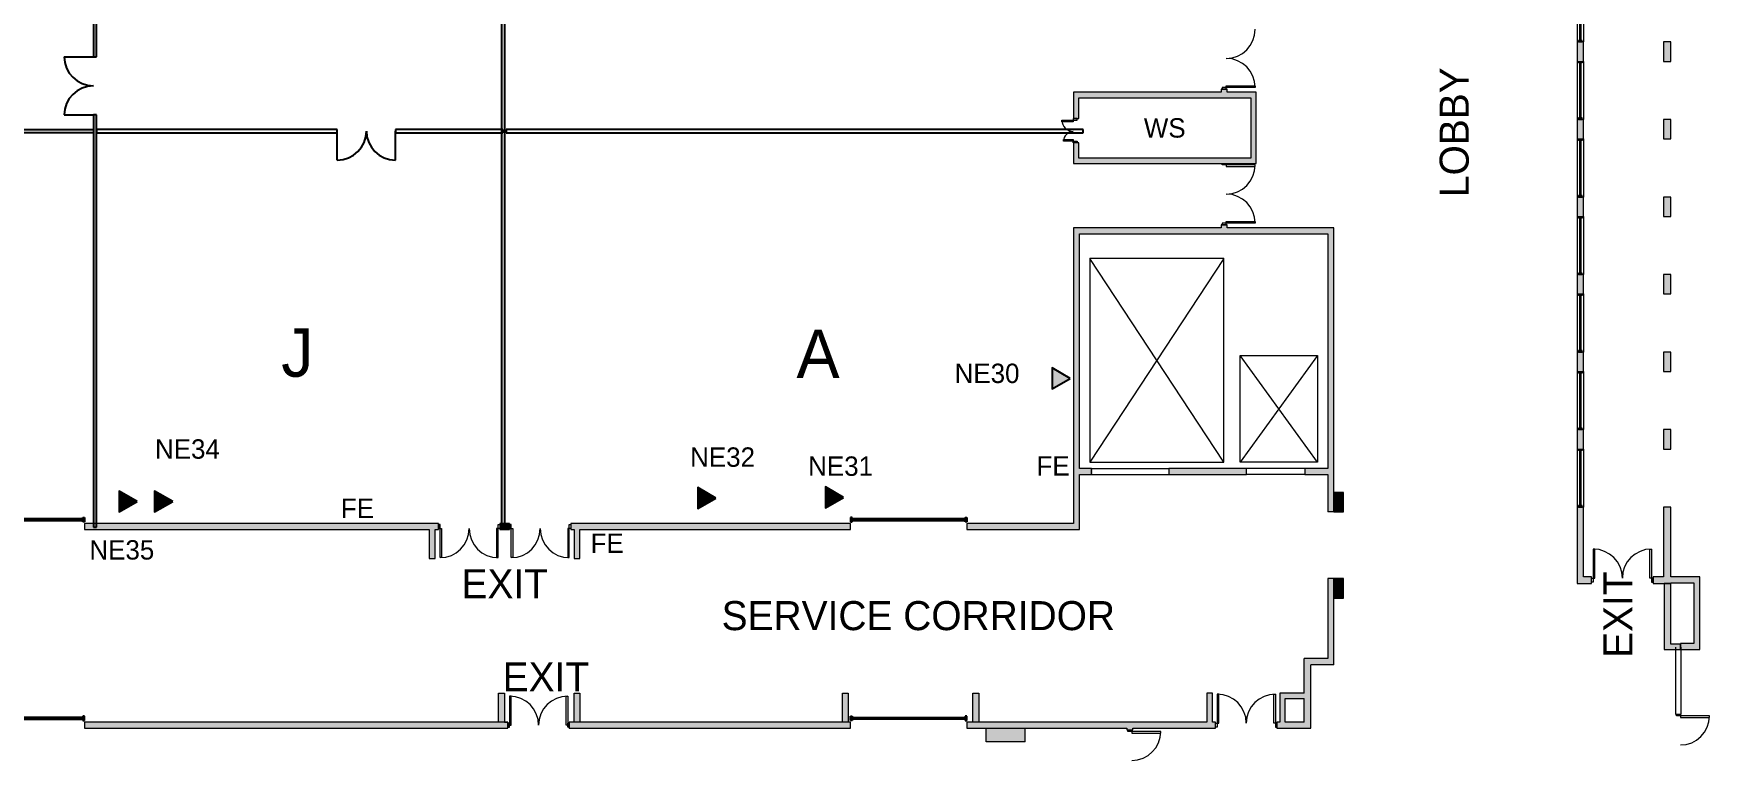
# Model space of a CAD drawing. Header units: inches. Extents: x 619 to 4415, y -2787 to -96.
# Drawn here: x 2310 to 4384, y -2787 to -1887 of the extents above; entities that cross this region are included whole.
import ezdxf
from ezdxf.enums import TextEntityAlignment as Align

# ---------------------------------------------------------------- set-up
doc = ezdxf.new("R2010")
doc.units = ezdxf.units.IN
doc.header["$LTSCALE"] = 100
doc.header["$MEASUREMENT"] = 0
doc.linetypes.add('DASHED', pattern=[19.05, 12.7, -6.35])
for name, color, linetype, lineweight in [('bldg_airwall', 52, 'DASHED', 25), ('bldg_doors', 7, 'CONTINUOUS', 13), ('bldg_elev', 9, 'CONTINUOUS', 18), ('bldg_fire', 1, 'CONTINUOUS', 13), ('bldg_glass', 7, 'CONTINUOUS', 13), ('bldg_text90', 94, 'CONTINUOUS', 25), ('bldg_wallint', 7, 'CONTINUOUS', 13), ('bldg_wallintsol', 7, 'CONTINUOUS', 13), ('data_jack', 110, 'CONTINUOUS', 25)]:
    doc.layers.add(name, color=color, linetype=linetype, lineweight=lineweight)
doc.layers.add('bldg_airwall_text', color=176, linetype='CONTINUOUS', lineweight=25, true_color=0x000080)
doc.layers.add('bldg_doors_service', color=7, linetype='CONTINUOUS')
doc.styles.add('bldgtx36', font='bldgtx36')
doc.styles.add('showtx24', font='showtx24')

msp = doc.modelspace()

# ---------------------------------------------------------------- hatches: boundary and pattern name
at = {"layer": 'bldg_wallintsol'}
h = msp.add_hatch(color=256, dxfattribs=at)
h.paths.add_polyline_path([(4228.6, -1897.4), (4220.5, -1897.4), (4220.5, -1921.4), (4228.6, -1921.4)], flags=0)
h.paths.add_polyline_path([(4228.6, -1993.4), (4220.5, -1993.4), (4220.5, -2017.4), (4228.6, -2017.4)], flags=0)
h.paths.add_polyline_path([(4336.6, -1897.4), (4327.6, -1897.4), (4327.6, -1921.4), (4336.6, -1921.4)], flags=0)
h.paths.add_polyline_path([(4336.6, -1993.4), (4327.6, -1993.4), (4327.6, -2017.4), (4336.6, -2017.4)], flags=0)
h.paths.add_polyline_path([(4228.6, -2089.4), (4220.5, -2089.4), (4220.5, -2113.4), (4228.6, -2113.4)], flags=0)
h.paths.add_polyline_path([(4336.6, -2089.4), (4327.6, -2089.4), (4327.6, -2113.4), (4336.6, -2113.4)], flags=0)
for points in [[(3604.1, -2022.3), (3597.5, -2022.3), (3597.5, -2047.7), (3780.2, -2047.7), (3787.5, -2047.7), (3823.5, -2047.7), (3823.5, -1959.7), (3787.5, -1959.7), (3787.5, -1955.7), (3780.2, -1955.7), (3780.2, -1959.7), (3597.5, -1959.7), (3597.5, -1992.3), (3604.1, -1992.3), (3604.1, -1966.4), (3787.5, -1966.4), (3816.8, -1966.4), (3816.8, -2041.1), (3787.5, -2041.1), (3604.1, -2041.1)], [(3604.7, -2135), (3787.5, -2135), (3912.2, -2135), (3912.2, -2425.7), (3883.5, -2425.7), (3883.5, -2433), (3912.2, -2433), (3912.2, -2479.1), (3919.5, -2479.1), (3919.5, -2425.7), (3919.5, -2127.7), (3787.5, -2127.7), (3787.5, -2123.7), (3780.2, -2123.7), (3780.2, -2127.7), (3597.5, -2127.7), (3597.5, -2425.7), (3597.5, -2493.7), (3465.5, -2493.7), (3465.5, -2501), (3604.7, -2501), (3604.7, -2433), (3621.5, -2433), (3621.5, -2425.7), (3604.7, -2425.7)], [(3811.5, -2425.7), (3715.5, -2425.7), (3715.5, -2433), (3811.5, -2433)], [(3931.5, -2455.1), (3919.5, -2455.1), (3919.5, -2479.1), (3931.5, -2479.1)], [(4228.6, -2473.4), (4220.5, -2473.4), (4220.5, -2567.9), (4238.6, -2567.9), (4238.6, -2559.7), (4228.6, -2559.7)], [(4336.6, -2473.4), (4327.6, -2473.4), (4327.6, -2559.7), (4314.6, -2559.7), (4314.6, -2567.9), (4336.6, -2567.9), (4336.6, -2567.2), (4365.1, -2567.2), (4365.1, -2642.2), (4348.6, -2642.2), (4348.6, -2649.7), (4372.6, -2649.7), (4372.6, -2559.7), (4336.6, -2559.7)], [(2811.5, -2493.7), (2803.8, -2493.7), (2373.5, -2493.7), (2373.5, -2501), (2800.2, -2501), (2800.2, -2537), (2807.5, -2537), (2807.5, -2501), (2811.5, -2501)], [(2899.5, -2493.7), (2887.5, -2493.7), (2887.5, -2501), (2899.5, -2501)], [(3321.5, -2493.7), (2983.1, -2493.7), (2975.5, -2493.7), (2975.5, -2501), (2979.5, -2501), (2979.5, -2537), (2986.7, -2537), (2986.7, -2501), (3321.5, -2501)], [(3931.5, -2561.9), (3919.5, -2561.9), (3919.5, -2585.9), (3931.5, -2585.9)], [(4348.6, -2643.1), (4336.6, -2643.1), (4336.6, -2567.9), (4328.5, -2567.9), (4328.5, -2649.7), (4348.6, -2649.7)], [(2893.2, -2703.7), (2886, -2703.7), (2886, -2739.7), (2893.2, -2739.7)], [(2986.7, -2703.7), (2979.5, -2703.7), (2979.5, -2739.7), (2986.7, -2739.7)], [(3318.6, -2703.7), (3311.4, -2703.7), (3311.4, -2739.7), (3318.6, -2739.7)], [(3773.2, -2739.7), (3769.5, -2739.7), (3769.5, -2703.7), (3762.3, -2703.7), (3762.3, -2739.7), (3465.5, -2739.7), (3465.5, -2747), (3663.4, -2747), (3663.4, -2749.1), (3670.7, -2749.1), (3670.7, -2747), (3769.5, -2747), (3773.2, -2747)], [(3480.1, -2703.7), (3472.8, -2703.7), (3472.8, -2739.7), (3480.1, -2739.7)], [(2897.5, -2739.7), (2373.5, -2739.7), (2373.5, -2747), (2897.5, -2747)], [(3321.5, -2739.7), (2973.5, -2739.7), (2973.5, -2747), (3321.5, -2747)], [(3537.5, -2763.8), (3537.5, -2747), (3489.5, -2747), (3489.5, -2763.8)]]:
    msp.add_hatch(color=256, dxfattribs=at).paths.add_polyline_path(points, flags=0)
h = msp.add_hatch(color=256, dxfattribs=at)
h.paths.add_polyline_path([(4228.6, -2185.4), (4220.5, -2185.4), (4220.5, -2209.4), (4228.6, -2209.4)], flags=0)
h.paths.add_polyline_path([(4228.6, -2281.4), (4220.5, -2281.4), (4220.5, -2305.4), (4228.6, -2305.4)], flags=0)
h.paths.add_polyline_path([(4336.6, -2185.4), (4327.6, -2185.4), (4327.6, -2209.4), (4336.6, -2209.4)], flags=0)
h.paths.add_polyline_path([(4336.6, -2281.4), (4327.6, -2281.4), (4327.6, -2305.4), (4336.6, -2305.4)], flags=0)
h.paths.add_polyline_path([(4228.6, -2377.4), (4220.5, -2377.4), (4220.5, -2401.4), (4228.6, -2401.4)], flags=0)
h.paths.add_polyline_path([(4336.6, -2377.4), (4327.6, -2377.4), (4327.6, -2401.4), (4336.6, -2401.4)], flags=0)
h = msp.add_hatch(color=256, dxfattribs=at)
h.paths.add_polyline_path([(3891, -2668.7), (3919.5, -2668.7), (3919.5, -2561.9), (3912.2, -2561.9), (3912.2, -2660.7), (3883, -2660.7), (3883, -2703.7), (3852.8, -2703.7), (3852.8, -2739.7), (3849.2, -2739.7), (3849.2, -2747), (3852.8, -2747), (3891, -2747)], flags=0)
h.paths.add_polyline_path([(3883, -2710.4), (3883, -2739.7), (3859.4, -2739.7), (3859.4, -2710.4)], flags=0)
at = {"layer": 'data_jack'}
for points in [[(3593.3, -2313.9), (3570.9, -2300.9), (3570.9, -2326.8)], [(2416.5, -2453.4), (2416.5, -2479.2), (2438.9, -2466.3)], [(2460.3, -2453.4), (2460.3, -2479.2), (2482.7, -2466.3)], [(3155, -2462.1), (3132.6, -2449.2), (3132.6, -2475)], [(3290.4, -2448.4), (3290.4, -2474.2), (3312.8, -2461.3)]]:
    msp.add_hatch(color=256, dxfattribs=at).paths.add_polyline_path(points, flags=0)

# ---------------------------------------------------------------- linework, layer by layer
at = {"layer": 'bldg_airwall', "linetype": 'CONTINUOUS'}
for p, q in [((2348.5, -1915.7), (2384.5, -1915.7)), ((2348.5, -1987.7), (2384.5, -1987.7)), ((2686.4, -2043.7), (2686.4, -2007.7)), ((2758.4, -2043.7), (2758.4, -2007.7))]:
    msp.add_line(p, q, dxfattribs=at)
at = {"layer": 'bldg_airwall'}
for points in [[(2388.5, -1073.7), (2384.5, -1073.7), (2384.5, -1915.7), (2388.5, -1915.7)], [(2893.5, -1631), (2889.5, -1631), (2889.5, -2497.2), (2893.5, -2497.2)], [(2388.5, -1987.7), (2384.5, -1987.7), (2384.5, -2498), (2388.5, -2498)], [(2084.5, -2005.7), (2384.5, -2005.7), (2384.5, -2009.7), (2084.5, -2009.7)], [(2686.4, -2005.7), (2388.5, -2005.7), (2388.5, -2009.7), (2686.4, -2009.7)], [(2891.4, -2005.7), (2758.4, -2005.7), (2758.4, -2009.7), (2891.4, -2009.7)], [(3609.4, -2005.7), (2895.4, -2005.7), (2895.4, -2009.7), (3609.4, -2009.7)]]:
    msp.add_lwpolyline(points, close=True, dxfattribs=at)
at = {"layer": 'bldg_airwall', "linetype": 'CONTINUOUS'}
for centre, start, end in [((2384.5, -1915.7), 180, 270), ((2384.5, -1987.7), 90, 180), ((2686.4, -2007.7), 270, 0), ((2758.4, -2007.7), 180, 270)]:
    msp.add_arc(centre, 36, start, end, dxfattribs=at)
at = {"layer": 'bldg_doors'}
for p, q in [((3781.3, -1953.7), (3781.3, -1955.7)), ((3786.3, -1953.7), (3781.3, -1953.7)), ((3781.3, -1955.7), (3786.3, -1955.7)), ((3786.3, -1953.7), (3786.3, -1951.7)), ((3786.3, -1951.7), (3822.3, -1951.7)), ((3822.3, -1953.7), (3786.3, -1953.7)), ((3786.3, -1955.7), (3786.3, -1953.7)), ((3822.3, -1951.7), (3822.3, -1953.7)), ((3583.1, -1996.3), (3583.1, -1994.3)), ((3583.1, -1994.3), (3597.1, -1994.3)), ((3597.1, -1996.3), (3583.1, -1996.3)), ((3602.1, -1992.3), (3597.1, -1992.3)), ((3597.1, -1992.3), (3597.1, -1994.3)), ((3597.1, -1994.3), (3597.1, -1996.3)), ((3597.1, -1994.3), (3602.1, -1994.3)), ((3602.1, -1994.3), (3602.1, -1992.3)), ((3585.1, -2020.3), (3585.1, -2018.3)), ((3585.1, -2018.3), (3597.1, -2018.3)), ((3597.1, -2020.3), (3585.1, -2020.3)), ((3597.1, -2018.3), (3597.1, -2020.3)), ((3597.1, -2022.3), (3597.1, -2020.3)), ((3597.1, -2020.3), (3602.1, -2020.3)), ((3602.1, -2022.3), (3597.1, -2022.3)), ((3602.1, -2020.3), (3602.1, -2022.3)), ((3781.3, -2049.7), (3781.3, -2047.7)), ((3781.3, -2047.7), (3786.3, -2047.7)), ((3786.3, -2049.7), (3781.3, -2049.7)), ((3786.3, -2047.7), (3786.3, -2049.7)), ((3786.3, -2049.7), (3786.3, -2051.7)), ((3822.3, -2049.7), (3786.3, -2049.7)), ((3786.3, -2051.7), (3822.3, -2051.7)), ((3822.3, -2051.7), (3822.3, -2049.7)), ((3781.3, -2121.7), (3781.3, -2123.7)), ((3786.3, -2121.7), (3781.3, -2121.7)), ((3781.3, -2123.7), (3786.3, -2123.7)), ((3786.3, -2121.7), (3786.3, -2119.7)), ((3786.3, -2119.7), (3822.3, -2119.7)), ((3822.3, -2121.7), (3786.3, -2121.7)), ((3786.3, -2123.7), (3786.3, -2121.7)), ((3822.3, -2119.7), (3822.3, -2121.7)), ((2813.5, -2494.9), (2811.5, -2494.9)), ((2811.5, -2494.9), (2811.5, -2499.9)), ((2811.5, -2499.9), (2813.5, -2499.9)), ((2813.5, -2499.9), (2813.5, -2494.9)), ((2813.5, -2499.9), (2815.5, -2499.9)), ((2813.5, -2535.9), (2813.5, -2499.9)), ((2815.5, -2499.9), (2815.5, -2535.9)), ((2885.5, -2499.9), (2883.5, -2499.9)), ((2883.5, -2499.9), (2883.5, -2535.9)), ((2885.5, -2494.9), (2887.5, -2494.9)), ((2885.5, -2499.9), (2885.5, -2494.9)), ((2885.5, -2535.9), (2885.5, -2499.9)), ((2887.5, -2499.9), (2885.5, -2499.9)), ((2887.5, -2494.9), (2887.5, -2499.9)), ((2901.5, -2494.9), (2899.5, -2494.9)), ((2899.5, -2494.9), (2899.5, -2499.9)), ((2899.5, -2499.9), (2901.5, -2499.9)), ((2901.5, -2499.9), (2901.5, -2494.9)), ((2901.5, -2499.9), (2903.5, -2499.9)), ((2901.5, -2535.9), (2901.5, -2499.9)), ((2903.5, -2499.9), (2903.5, -2535.9)), ((2973.5, -2499.9), (2971.5, -2499.9)), ((2971.5, -2499.9), (2971.5, -2535.9)), ((2973.5, -2494.9), (2975.5, -2494.9)), ((2973.5, -2499.9), (2973.5, -2494.9)), ((2973.5, -2535.9), (2973.5, -2499.9)), ((2975.5, -2499.9), (2973.5, -2499.9)), ((2975.5, -2494.9), (2975.5, -2499.9)), ((4242.6, -2525.3), (4240.6, -2525.3)), ((4240.6, -2525.3), (4240.6, -2561.3)), ((4242.6, -2561.3), (4242.6, -2525.3)), ((4310.6, -2561.3), (4310.6, -2525.3)), ((4310.6, -2525.3), (4312.6, -2525.3)), ((4312.6, -2525.3), (4312.6, -2561.3)), ((2815.5, -2535.9), (2813.5, -2535.9)), ((2883.5, -2535.9), (2885.5, -2535.9)), ((2903.5, -2535.9), (2901.5, -2535.9)), ((2971.5, -2535.9), (2973.5, -2535.9)), ((4238.6, -2566.3), (4238.6, -2561.3)), ((4238.6, -2561.3), (4240.6, -2561.3)), ((4240.6, -2566.3), (4238.6, -2566.3)), ((4240.6, -2561.3), (4242.6, -2561.3)), ((4240.6, -2561.3), (4240.6, -2566.3)), ((4312.6, -2561.3), (4310.6, -2561.3)), ((4314.6, -2561.3), (4312.6, -2561.3)), ((4312.6, -2561.3), (4312.6, -2566.3)), ((4312.6, -2566.3), (4314.6, -2566.3)), ((4314.6, -2566.3), (4314.6, -2561.3)), ((2901.5, -2707.4), (2899.5, -2707.4)), ((2899.5, -2707.4), (2899.5, -2743.4)), ((2901.5, -2743.4), (2901.5, -2707.4)), ((2969.5, -2743.4), (2969.5, -2707.4)), ((2969.5, -2707.4), (2971.5, -2707.4)), ((2971.5, -2707.4), (2971.5, -2743.4)), ((3777.2, -2704.9), (3775.2, -2704.9)), ((3775.2, -2704.9), (3775.2, -2740.9)), ((3777.2, -2740.9), (3777.2, -2704.9)), ((3845.2, -2740.9), (3845.2, -2704.9)), ((3845.2, -2704.9), (3847.2, -2704.9)), ((3847.2, -2704.9), (3847.2, -2740.9)), ((4343.4, -2731.9), (4343.4, -2729.9)), ((4343.4, -2729.9), (4348.4, -2729.9)), ((4348.4, -2731.9), (4343.4, -2731.9)), ((4348.4, -2729.9), (4348.4, -2731.9)), ((4348.4, -2731.9), (4348.4, -2733.9)), ((4384.4, -2731.9), (4348.4, -2731.9)), ((4348.4, -2733.9), (4384.4, -2733.9)), ((4384.4, -2733.9), (4384.4, -2731.9)), ((2899.5, -2740.9), (2897.5, -2740.9)), ((2897.5, -2740.9), (2897.5, -2745.9)), ((2897.5, -2745.9), (2899.5, -2745.9)), ((2899.5, -2745.9), (2899.5, -2740.9)), ((2899.5, -2743.4), (2901.5, -2743.4)), ((2971.5, -2743.4), (2969.5, -2743.4)), ((2971.5, -2740.9), (2973.5, -2740.9)), ((2971.5, -2745.9), (2971.5, -2740.9)), ((2973.5, -2745.9), (2971.5, -2745.9)), ((2973.5, -2740.9), (2973.5, -2745.9)), ((3664.5, -2751.1), (3664.5, -2749.1)), ((3664.5, -2749.1), (3669.5, -2749.1)), ((3669.5, -2751.1), (3664.5, -2751.1)), ((3669.5, -2749.1), (3669.5, -2751.1)), ((3669.5, -2751.1), (3669.5, -2753.1)), ((3705.5, -2751.1), (3669.5, -2751.1)), ((3669.5, -2753.1), (3705.5, -2753.1)), ((3705.5, -2753.1), (3705.5, -2751.1)), ((3773.2, -2745.9), (3773.2, -2740.9)), ((3773.2, -2740.9), (3775.2, -2740.9)), ((3775.2, -2745.9), (3773.2, -2745.9)), ((3775.2, -2740.9), (3777.2, -2740.9)), ((3775.2, -2740.9), (3775.2, -2745.9)), ((3847.2, -2740.9), (3845.2, -2740.9)), ((3849.2, -2740.9), (3847.2, -2740.9)), ((3847.2, -2740.9), (3847.2, -2745.9)), ((3847.2, -2745.9), (3849.2, -2745.9)), ((3849.2, -2745.9), (3849.2, -2740.9))]:
    msp.add_line(p, q, dxfattribs=at)
for centre, radius, start, end in [((3786.3, -1881.7), 36, 270, 0), ((3786.3, -1953.7), 36, 0, 90), ((3597.1, -1994.3), 14, 180, -90), ((3597.1, -2020.3), 12, 90, 180), ((3786.3, -2049.7), 36, 270, 0), ((3786.3, -2121.7), 36, 0, 90), ((2813.5, -2499.9), 36, -90, 0), ((2885.5, -2499.9), 36, 180, 270), ((2901.5, -2499.9), 36, -90, 0), ((2973.5, -2499.9), 36, 180, 270), ((4240.6, -2561.3), 36, 0, 90), ((4312.6, -2561.3), 36, 90, 180), ((2899.5, -2743.4), 36, 0, 90), ((2971.5, -2743.4), 36, 90, 180), ((3775.2, -2740.9), 36, 0, 90), ((3847.2, -2740.9), 36, 90, 180), ((4348.4, -2731.9), 36, 270, 0), ((3669.5, -2751.1), 36, 270, 0)]:
    msp.add_arc(centre, radius, start, end, dxfattribs=at)
at = {"layer": 'bldg_doors_service'}
for p, q in [((2371.5, -2487.9), (2231.5, -2487.9)), ((2371.5, -2486.4), (2373.5, -2486.4)), ((2371.5, -2491.4), (2371.5, -2486.4)), ((2371.5, -2489.9), (2371.5, -2487.9)), ((2373.5, -2486.4), (2373.5, -2491.4)), ((3323.5, -2486.4), (3321.5, -2486.4)), ((3321.5, -2486.4), (3321.5, -2491.4)), ((3323.5, -2491.4), (3323.5, -2486.4)), ((3463.5, -2487.9), (3323.5, -2487.9)), ((3323.5, -2487.9), (3323.5, -2489.9)), ((3463.5, -2486.4), (3465.5, -2486.4)), ((3463.5, -2491.4), (3463.5, -2486.4)), ((3463.5, -2489.9), (3463.5, -2487.9)), ((3465.5, -2486.4), (3465.5, -2491.4)), ((2231.5, -2489.9), (2371.5, -2489.9)), ((2373.5, -2491.4), (2371.5, -2491.4)), ((3321.5, -2491.4), (3323.5, -2491.4)), ((3323.5, -2489.9), (3463.5, -2489.9)), ((3465.5, -2491.4), (3463.5, -2491.4)), ((2371.5, -2733.9), (2231.5, -2733.9)), ((2231.5, -2735.9), (2371.5, -2735.9)), ((2373.5, -2732.4), (2371.5, -2732.4)), ((2371.5, -2732.4), (2371.5, -2737.4)), ((2371.5, -2735.9), (2371.5, -2733.9)), ((2371.5, -2737.4), (2373.5, -2737.4)), ((2373.5, -2737.4), (2373.5, -2732.4)), ((3321.5, -2737.4), (3321.5, -2732.4)), ((3321.5, -2732.4), (3323.5, -2732.4)), ((3323.5, -2737.4), (3321.5, -2737.4)), ((3323.5, -2732.4), (3323.5, -2737.4)), ((3323.5, -2735.9), (3323.5, -2733.9)), ((3323.5, -2733.9), (3463.5, -2733.9)), ((3463.5, -2735.9), (3323.5, -2735.9)), ((3465.5, -2732.4), (3463.5, -2732.4)), ((3463.5, -2732.4), (3463.5, -2737.4)), ((3463.5, -2733.9), (3463.5, -2735.9)), ((3463.5, -2737.4), (3465.5, -2737.4)), ((3465.5, -2737.4), (3465.5, -2732.4))]:
    msp.add_line(p, q, dxfattribs=at)
at = {"layer": 'bldg_elev'}
for p, q in [((3783.5, -2165.7), (3617.5, -2417.7)), ((3783.5, -2417.7), (3617.5, -2165.7)), ((3899.5, -2285.7), (3803.5, -2417.7)), ((3899.5, -2417.7), (3803.5, -2285.7))]:
    msp.add_line(p, q, dxfattribs=at)
for points in [[(3783.5, -2417.7), (3783.5, -2165.7), (3617.5, -2165.7), (3617.5, -2417.7)], [(3803.5, -2417.7), (3803.5, -2285.7), (3899.5, -2285.7), (3899.5, -2417.7)]]:
    msp.add_lwpolyline(points, close=True, dxfattribs=at)
at = {"layer": 'bldg_glass'}
for p, q in [((4220.5, -1825.4), (4220.5, -1897.4)), ((4223.6, -1827.4), (4223.6, -1895.5)), ((4224.6, -1829.4), (4224.6, -1893.5)), ((4225.6, -1895.5), (4225.6, -1827.4)), ((4228.6, -1825.4), (4228.6, -1897.4)), ((4222.2, -1895.5), (4222.2, -1897.4)), ((4226.9, -1895.5), (4222.2, -1895.5)), ((4222.2, -1897.4), (4226.9, -1897.4)), ((4225.6, -1893.5), (4223.6, -1893.5)), ((4223.6, -1895.5), (4225.6, -1895.5)), ((4226.9, -1897.4), (4226.9, -1895.5)), ((4220.5, -1921.4), (4220.5, -1993.4)), ((4222.2, -1923.4), (4222.2, -1921.4)), ((4222.2, -1921.4), (4226.9, -1921.4)), ((4226.9, -1923.4), (4222.2, -1923.4)), ((4225.6, -1923.4), (4223.6, -1923.4)), ((4223.6, -1923.4), (4223.6, -1991.5)), ((4225.6, -1925.4), (4223.6, -1925.4)), ((4224.6, -1925.4), (4224.6, -1989.5)), ((4225.6, -1991.5), (4225.6, -1923.4)), ((4226.9, -1921.4), (4226.9, -1923.4)), ((4228.6, -1921.4), (4228.6, -1993.4)), ((4225.6, -1989.5), (4223.6, -1989.5)), ((4222.2, -1991.5), (4222.2, -1993.4)), ((4226.9, -1991.5), (4222.2, -1991.5)), ((4222.2, -1993.4), (4226.9, -1993.4)), ((4223.6, -1991.5), (4225.6, -1991.5)), ((4226.9, -1993.4), (4226.9, -1991.5)), ((4220.5, -2017.4), (4220.5, -2089.4)), ((4222.2, -2019.4), (4222.2, -2017.4)), ((4222.2, -2017.4), (4226.9, -2017.4)), ((4226.9, -2019.4), (4222.2, -2019.4)), ((4225.6, -2019.4), (4223.6, -2019.4)), ((4223.6, -2019.4), (4223.6, -2087.5)), ((4225.6, -2021.4), (4223.6, -2021.4)), ((4224.6, -2021.4), (4224.6, -2085.5)), ((4225.6, -2087.5), (4225.6, -2019.4)), ((4226.9, -2017.4), (4226.9, -2019.4)), ((4228.6, -2017.4), (4228.6, -2089.4)), ((4222.2, -2087.5), (4222.2, -2089.4)), ((4226.9, -2087.5), (4222.2, -2087.5)), ((4222.2, -2089.4), (4226.9, -2089.4)), ((4225.6, -2085.5), (4223.6, -2085.5)), ((4223.6, -2087.5), (4225.6, -2087.5)), ((4226.9, -2089.4), (4226.9, -2087.5)), ((4220.5, -2113.4), (4220.5, -2185.4)), ((4222.2, -2115.4), (4222.2, -2113.4)), ((4222.2, -2113.4), (4226.9, -2113.4)), ((4226.9, -2115.4), (4222.2, -2115.4)), ((4225.6, -2115.4), (4223.6, -2115.4)), ((4223.6, -2115.4), (4223.6, -2183.5)), ((4225.6, -2183.5), (4225.6, -2115.4)), ((4226.9, -2113.4), (4226.9, -2115.4)), ((4228.6, -2113.4), (4228.6, -2185.4)), ((4225.6, -2117.4), (4223.6, -2117.4)), ((4224.6, -2117.4), (4224.6, -2181.5)), ((4222.2, -2183.5), (4222.2, -2185.4)), ((4226.9, -2183.5), (4222.2, -2183.5)), ((4222.2, -2185.4), (4226.9, -2185.4)), ((4225.6, -2181.5), (4223.6, -2181.5)), ((4223.6, -2183.5), (4225.6, -2183.5)), ((4226.9, -2185.4), (4226.9, -2183.5)), ((4220.5, -2209.4), (4220.5, -2281.4)), ((4222.2, -2211.4), (4222.2, -2209.4)), ((4222.2, -2209.4), (4226.9, -2209.4)), ((4226.9, -2211.4), (4222.2, -2211.4)), ((4225.6, -2211.4), (4223.6, -2211.4)), ((4223.6, -2211.4), (4223.6, -2279.5)), ((4225.6, -2213.4), (4223.6, -2213.4)), ((4224.6, -2213.4), (4224.6, -2277.5)), ((4225.6, -2279.5), (4225.6, -2211.4)), ((4226.9, -2209.4), (4226.9, -2211.4)), ((4228.6, -2209.4), (4228.6, -2281.4)), ((4222.2, -2279.5), (4222.2, -2281.4)), ((4226.9, -2279.5), (4222.2, -2279.5)), ((4225.6, -2277.5), (4223.6, -2277.5)), ((4223.6, -2279.5), (4225.6, -2279.5)), ((4226.9, -2281.4), (4226.9, -2279.5)), ((4222.2, -2281.4), (4226.9, -2281.4)), ((4220.5, -2305.4), (4220.5, -2377.4)), ((4222.2, -2307.4), (4222.2, -2305.4)), ((4222.2, -2305.4), (4226.9, -2305.4)), ((4226.9, -2307.4), (4222.2, -2307.4)), ((4225.6, -2307.4), (4223.6, -2307.4)), ((4223.6, -2307.4), (4223.6, -2375.5)), ((4225.6, -2309.4), (4223.6, -2309.4)), ((4224.6, -2309.4), (4224.6, -2373.5)), ((4225.6, -2375.5), (4225.6, -2307.4)), ((4226.9, -2305.4), (4226.9, -2307.4)), ((4228.6, -2305.4), (4228.6, -2377.4)), ((4222.2, -2375.5), (4222.2, -2377.4)), ((4226.9, -2375.5), (4222.2, -2375.5)), ((4222.2, -2377.4), (4226.9, -2377.4)), ((4225.6, -2373.5), (4223.6, -2373.5)), ((4223.6, -2375.5), (4225.6, -2375.5)), ((4226.9, -2377.4), (4226.9, -2375.5)), ((4220.5, -2401.4), (4220.5, -2473.4)), ((4222.2, -2403.4), (4222.2, -2401.4)), ((4222.2, -2401.4), (4226.9, -2401.4)), ((4226.9, -2403.4), (4222.2, -2403.4)), ((4225.6, -2403.4), (4223.6, -2403.4)), ((4223.6, -2403.4), (4223.6, -2471.5)), ((4225.6, -2405.4), (4223.6, -2405.4)), ((4224.6, -2405.4), (4224.6, -2469.5)), ((4225.6, -2471.5), (4225.6, -2403.4)), ((4226.9, -2401.4), (4226.9, -2403.4)), ((4228.6, -2401.4), (4228.6, -2473.4)), ((3619.5, -2425.7), (3715.5, -2425.7)), ((3883.5, -2425.7), (3811.5, -2425.7)), ((3619.5, -2433), (3715.5, -2433)), ((3883.5, -2433), (3811.5, -2433)), ((4222.2, -2471.5), (4222.2, -2473.4)), ((4226.9, -2471.5), (4222.2, -2471.5)), ((4222.2, -2473.4), (4226.9, -2473.4)), ((4225.6, -2469.5), (4223.6, -2469.5)), ((4223.6, -2471.5), (4225.6, -2471.5)), ((4226.9, -2473.4), (4226.9, -2471.5))]:
    msp.add_line(p, q, dxfattribs=at)
at = {"layer": 'bldg_wallint'}
for p, q in [((4220.5, -1897.4), (4220.5, -1921.4)), ((4228.6, -1897.4), (4220.5, -1897.4)), ((4228.6, -1921.4), (4228.6, -1897.4)), ((4327.6, -1897.4), (4327.6, -1921.4)), ((4336.6, -1897.4), (4327.6, -1897.4)), ((4336.6, -1921.4), (4336.6, -1897.4)), ((4220.5, -1921.4), (4228.6, -1921.4)), ((4327.6, -1921.4), (4336.6, -1921.4)), ((3780.2, -1959.7), (3597.5, -1959.7)), ((3597.5, -1959.7), (3597.5, -1992.3)), ((3604.1, -1966.4), (3787.5, -1966.4)), ((3604.1, -1992.3), (3604.1, -1966.4)), ((3780.2, -1955.7), (3780.2, -1959.7)), ((3787.5, -1955.7), (3780.2, -1955.7)), ((3787.5, -1959.7), (3787.5, -1955.7)), ((3823.5, -1959.7), (3787.5, -1959.7)), ((3787.5, -1966.4), (3816.8, -1966.4)), ((3816.8, -1966.4), (3816.8, -2041.1)), ((3823.5, -2047.7), (3823.5, -1959.7)), ((3597.5, -1992.3), (3604.1, -1992.3)), ((4220.5, -1993.4), (4220.5, -2017.4)), ((4228.6, -1993.4), (4220.5, -1993.4)), ((4228.6, -2017.4), (4228.6, -1993.4)), ((4327.6, -1993.4), (4327.6, -2017.4)), ((4336.6, -1993.4), (4327.6, -1993.4)), ((4336.6, -2017.4), (4336.6, -1993.4)), ((3597.5, -2022.3), (3597.5, -2047.7)), ((3604.1, -2022.3), (3597.5, -2022.3)), ((3604.1, -2041.1), (3604.1, -2022.3)), ((4220.5, -2017.4), (4228.6, -2017.4)), ((4327.6, -2017.4), (4336.6, -2017.4)), ((3597.5, -2047.7), (3780.2, -2047.7)), ((3787.5, -2041.1), (3604.1, -2041.1)), ((3780.2, -2047.7), (3787.5, -2047.7)), ((3780.2, -2047.7), (3780.2, -2047.7)), ((3816.8, -2041.1), (3787.5, -2041.1)), ((3787.5, -2047.7), (3823.5, -2047.7)), ((3787.5, -2047.7), (3787.5, -2047.7)), ((4220.5, -2089.4), (4220.5, -2113.4)), ((4228.6, -2089.4), (4220.5, -2089.4)), ((4228.6, -2113.4), (4228.6, -2089.4)), ((4327.6, -2089.4), (4327.6, -2113.4)), ((4336.6, -2089.4), (4327.6, -2089.4)), ((4336.6, -2113.4), (4336.6, -2089.4)), ((4220.5, -2113.4), (4228.6, -2113.4)), ((4327.6, -2113.4), (4336.6, -2113.4)), ((3597.5, -2127.7), (3597.5, -2425.7)), ((3780.2, -2127.7), (3597.5, -2127.7)), ((3604.7, -2425.7), (3604.7, -2135)), ((3604.7, -2135), (3787.5, -2135)), ((3780.2, -2123.7), (3780.2, -2127.7)), ((3787.5, -2123.7), (3780.2, -2123.7)), ((3787.5, -2127.7), (3787.5, -2123.7)), ((3919.5, -2127.7), (3787.5, -2127.7)), ((3787.5, -2135), (3912.2, -2135)), ((3912.2, -2135), (3912.2, -2425.7)), ((3919.5, -2425.7), (3919.5, -2127.7)), ((4220.5, -2185.4), (4220.5, -2209.4)), ((4228.6, -2185.4), (4220.5, -2185.4)), ((4228.6, -2209.4), (4228.6, -2185.4)), ((4327.6, -2185.4), (4327.6, -2209.4)), ((4336.6, -2185.4), (4327.6, -2185.4)), ((4336.6, -2209.4), (4336.6, -2185.4)), ((4220.5, -2209.4), (4228.6, -2209.4)), ((4327.6, -2209.4), (4336.6, -2209.4)), ((4220.5, -2281.4), (4220.5, -2305.4)), ((4228.6, -2281.4), (4220.5, -2281.4)), ((4228.6, -2305.4), (4228.6, -2281.4)), ((4327.6, -2281.4), (4327.6, -2305.4)), ((4336.6, -2281.4), (4327.6, -2281.4)), ((4336.6, -2305.4), (4336.6, -2281.4)), ((4220.5, -2305.4), (4228.6, -2305.4)), ((4327.6, -2305.4), (4336.6, -2305.4)), ((4220.5, -2377.4), (4220.5, -2401.4)), ((4228.6, -2377.4), (4220.5, -2377.4)), ((4228.6, -2401.4), (4228.6, -2377.4)), ((4327.6, -2377.4), (4327.6, -2401.4)), ((4336.6, -2377.4), (4327.6, -2377.4)), ((4336.6, -2401.4), (4336.6, -2377.4)), ((4220.5, -2401.4), (4228.6, -2401.4)), ((4327.6, -2401.4), (4336.6, -2401.4)), ((3597.5, -2425.7), (3597.5, -2493.7)), ((3619.5, -2425.7), (3604.7, -2425.7)), ((3619.5, -2433), (3619.5, -2425.7)), ((3811.5, -2425.7), (3715.5, -2425.7)), ((3715.5, -2425.7), (3715.5, -2433)), ((3811.5, -2433), (3811.5, -2425.7)), ((3912.2, -2425.7), (3883.5, -2425.7)), ((3883.5, -2425.7), (3883.5, -2433)), ((3919.5, -2479.1), (3919.5, -2425.7)), ((3604.7, -2501), (3604.7, -2433)), ((3604.7, -2433), (3619.5, -2433)), ((3715.5, -2433), (3811.5, -2433)), ((3883.5, -2433), (3912.2, -2433)), ((3912.2, -2433), (3912.2, -2479.1)), ((3931.5, -2455.1), (3919.5, -2455.1)), ((3931.5, -2479.1), (3931.5, -2455.1)), ((3919.5, -2479.1), (3912.2, -2479.1)), ((3919.5, -2479.1), (3931.5, -2479.1)), ((4220.5, -2473.4), (4220.5, -2567.9)), ((4228.6, -2473.4), (4220.5, -2473.4)), ((4228.6, -2559.7), (4228.6, -2473.4)), ((4327.6, -2473.4), (4327.6, -2559.7)), ((4336.6, -2473.4), (4327.6, -2473.4)), ((4336.6, -2559.7), (4336.6, -2473.4)), ((2803.8, -2493.7), (2373.5, -2493.7)), ((2373.5, -2493.7), (2373.5, -2501)), ((2373.5, -2501), (2800.2, -2501)), ((2800.2, -2501), (2800.2, -2537)), ((2811.5, -2493.7), (2803.8, -2493.7)), ((2807.5, -2537), (2807.5, -2501)), ((2807.5, -2501), (2811.5, -2501)), ((2811.5, -2501), (2811.5, -2493.7)), ((2899.5, -2493.7), (2887.5, -2493.7)), ((2887.5, -2493.7), (2887.5, -2501)), ((2887.5, -2501), (2899.5, -2501)), ((2899.5, -2501), (2899.5, -2493.7)), ((2983.1, -2493.7), (2975.5, -2493.7)), ((2975.5, -2493.7), (2975.5, -2501)), ((2975.5, -2501), (2979.5, -2501)), ((2979.5, -2501), (2979.5, -2537)), ((3321.5, -2493.7), (2983.1, -2493.7)), ((2986.7, -2501), (3321.5, -2501)), ((2986.7, -2537), (2986.7, -2501)), ((3321.5, -2501), (3321.5, -2493.7)), ((3597.5, -2493.7), (3465.5, -2493.7)), ((3465.5, -2493.7), (3465.5, -2501)), ((3465.5, -2501), (3604.7, -2501)), ((2800.2, -2537), (2807.5, -2537)), ((2979.5, -2537), (2986.7, -2537)), ((3919.5, -2561.9), (3912.2, -2561.9)), ((3912.2, -2561.9), (3912.2, -2660.7)), ((3919.5, -2668.7), (3919.5, -2561.9)), ((3931.5, -2561.9), (3919.5, -2561.9)), ((3931.5, -2585.9), (3931.5, -2561.9)), ((4220.5, -2567.9), (4238.6, -2567.9)), ((4238.6, -2559.7), (4228.6, -2559.7)), ((4238.6, -2567.9), (4238.6, -2559.7)), ((4327.6, -2559.7), (4314.6, -2559.7)), ((4314.6, -2559.7), (4314.6, -2567.9)), ((4314.6, -2567.9), (4336.6, -2567.9)), ((4328.5, -2567.9), (4328.5, -2649.7)), ((4336.6, -2567.9), (4328.5, -2567.9)), ((4372.6, -2559.7), (4336.6, -2559.7)), ((4336.6, -2567.2), (4365.1, -2567.2)), ((4336.6, -2567.9), (4336.6, -2567.2)), ((4336.6, -2643.1), (4336.6, -2567.9)), ((4365.1, -2567.2), (4365.1, -2642.2)), ((4372.6, -2649.7), (4372.6, -2559.7)), ((3919.5, -2585.9), (3931.5, -2585.9)), ((4328.5, -2649.7), (4348.6, -2649.7)), ((4348.6, -2643.1), (4336.6, -2643.1)), ((4342.3, -2646.7), (4342.3, -2729.9)), ((4348.6, -2642.2), (4348.6, -2649.7)), ((4365.1, -2642.2), (4348.6, -2642.2)), ((4348.6, -2649.7), (4348.6, -2643.1)), ((4348.6, -2649.7), (4372.6, -2649.7)), ((4349.5, -2729.9), (4349.5, -2646.7)), ((3912.2, -2660.7), (3883, -2660.7)), ((3883, -2703.7), (3883, -2660.7)), ((3919.5, -2668.7), (3891, -2668.7)), ((3891, -2747), (3891, -2668.7)), ((2886, -2703.7), (2893.2, -2703.7)), ((2886, -2739.7), (2886, -2703.7)), ((2893.2, -2703.7), (2893.2, -2739.7)), ((2979.5, -2703.7), (2986.7, -2703.7)), ((2979.5, -2739.7), (2979.5, -2703.7)), ((2986.7, -2703.7), (2986.7, -2739.7)), ((3311.4, -2703.7), (3318.6, -2703.7)), ((3311.4, -2739.7), (3311.4, -2703.7)), ((3318.6, -2703.7), (3318.6, -2739.7)), ((3472.8, -2703.7), (3480.1, -2703.7)), ((3472.8, -2739.7), (3472.8, -2703.7)), ((3480.1, -2703.7), (3480.1, -2739.7)), ((3762.3, -2703.7), (3762.3, -2739.7)), ((3769.5, -2703.7), (3762.3, -2703.7)), ((3769.5, -2739.7), (3769.5, -2703.7)), ((3883, -2703.7), (3852.8, -2703.7)), ((3852.8, -2703.7), (3852.8, -2739.7)), ((3859.4, -2710.4), (3883, -2710.4)), ((3859.4, -2739.7), (3859.4, -2710.4)), ((3883, -2739.7), (3883, -2710.4)), ((4342.3, -2729.9), (4349.5, -2729.9)), ((2373.5, -2739.7), (2373.5, -2747)), ((2897.5, -2739.7), (2373.5, -2739.7)), ((2373.5, -2747), (2897.5, -2747)), ((2893.2, -2739.7), (2897.2, -2739.7)), ((2897.5, -2747), (2897.5, -2739.7)), ((2897.5, -2747), (2897.5, -2739.7)), ((3321.5, -2739.7), (2973.5, -2739.7)), ((2973.5, -2747), (2973.5, -2739.7)), ((2973.5, -2747), (2973.5, -2739.7)), ((2973.5, -2739.7), (2973.5, -2747)), ((2973.5, -2747), (3321.5, -2747)), ((3321.5, -2747), (3321.5, -2739.7)), ((3762.3, -2739.7), (3465.5, -2739.7)), ((3465.5, -2739.7), (3465.5, -2747)), ((3465.5, -2747), (3663.4, -2747)), ((3489.5, -2763.8), (3489.5, -2747)), ((3537.5, -2763.8), (3537.5, -2747)), ((3663.4, -2747), (3663.4, -2749.1)), ((3663.4, -2749.1), (3670.7, -2749.1)), ((3670.7, -2749.1), (3670.7, -2747)), ((3670.7, -2747), (3769.5, -2747)), ((3773.2, -2739.7), (3769.5, -2739.7)), ((3769.5, -2747), (3773.2, -2747)), ((3773.2, -2747), (3773.2, -2739.7)), ((3852.8, -2739.7), (3849.2, -2739.7)), ((3849.2, -2739.7), (3849.2, -2747)), ((3849.2, -2747), (3852.8, -2747)), ((3852.8, -2747), (3891, -2747)), ((3883, -2739.7), (3859.4, -2739.7)), ((3537.5, -2763.8), (3489.5, -2763.8))]:
    msp.add_line(p, q, dxfattribs=at)
at = {"layer": 'data_jack'}
for points in [[(3593.3, -2313.9), (3570.9, -2300.9), (3570.9, -2326.8)], [(2438.9, -2466.3), (2416.5, -2453.4), (2416.5, -2479.2)], [(2482.7, -2466.3), (2460.3, -2453.4), (2460.3, -2479.2)], [(3155, -2462.1), (3132.6, -2449.2), (3132.6, -2475)], [(3312.8, -2461.3), (3290.4, -2448.4), (3290.4, -2474.2)]]:
    msp.add_lwpolyline(points, close=True, dxfattribs=at)

# ---------------------------------------------------------------- texts
at = {"layer": 'bldg_airwall_text', "style": 'bldgtx36'}
for s, p in [('J', (2637, -2311.9)), ('A', (3281.3, -2313.6))]:
    msp.add_text(s, height=60, dxfattribs=at).set_placement(p, align=Align.CENTER)
at = {"layer": 'bldg_fire', "style": 'bldgtx36'}
for p in [(3572.1, -2434.3), (2711.3, -2486.9), (3020.4, -2530.1)]:
    msp.add_text('FE', height=24, dxfattribs=at).set_placement(p, align=Align.CENTER)
at = {"layer": 'bldg_text90', "style": 'bldgtx36'}
for s, p in [('LOBBY', (4086.5, -2009.1)), ('EXIT', (4289.1, -2606.6))]:
    msp.add_text(s, height=36, rotation=90, dxfattribs=at).set_placement(p, align=Align.CENTER)
for s, height, p in [('WS', 24, (3710.3, -2015.8)), ('EXIT', 36, (2893.6, -2586.2)), ('SERVICE CORRIDOR', 36, (3405.4, -2625.7)), ('EXIT', 36, (2944.5, -2701.5))]:
    msp.add_text(s, height=height, dxfattribs=at).set_placement(p, align=Align.CENTER)
at = {"layer": 'data_jack', "style": 'showtx24'}
for s, p in [('NE30', (3450.3, -2319.7)), ('NE34', (2460.8, -2413.4)), ('NE32', (3123, -2423.4)), ('NE31', (3269.1, -2434.6)), ('NE35', (2379.6, -2538.3))]:
    msp.add_text(s, height=24, dxfattribs=at).set_placement(p)

doc.saveas('drawing.dxf')
